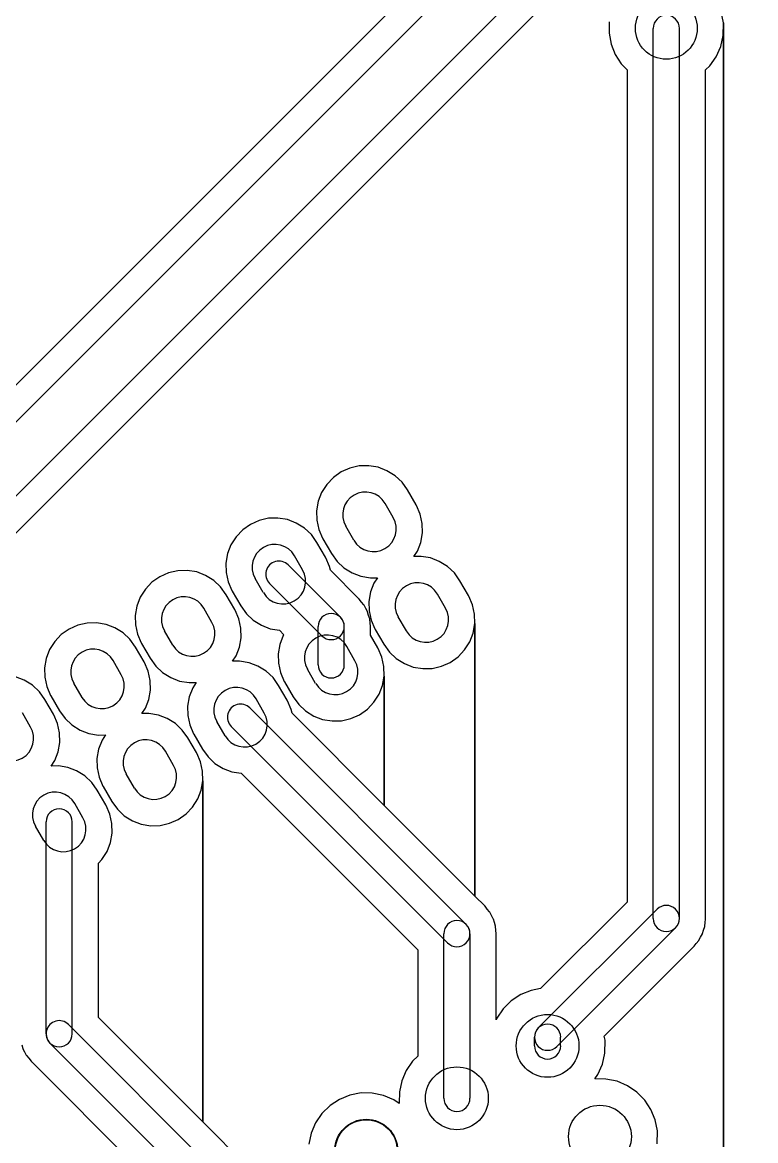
# Model space of a CAD drawing. Extents: x 10 to 213, y -213 to -15.
# Drawn here: x 158.37 to 176.16, y -159.31 to -132.19 of the extents above; entities that cross this region are included whole.
import ezdxf

# ---------------------------------------------------------------- set-up
doc = ezdxf.new("R2010")
doc.units = 0
doc.header["$MEASUREMENT"] = 0
doc.layers.add('BLACK', color=250, linetype='CONTINUOUS')

msp = doc.modelspace()

# ---------------------------------------------------------------- linework, layer by layer
at = {"layer": 'BLACK'}
for p, q in [((131.631, -168.461), (174.811, -125.281)), ((173.99, -125.204), (145.657, -153.537)), ((173.99, -125.204), (145.657, -153.537)), ((132.529, -169.359), (175.709, -126.179)), ((150.883, -151.903), (176.158, -126.628)), ((150.883, -151.903), (176.158, -126.628)), ((175.375, -132.198), (175.322, -131.932)), ((175.375, -132.198), (175.322, -131.932)), ((172.607, -132.179), (172.603, -132.45)), ((172.607, -132.179), (172.603, -132.45)), ((173.673, -153.924), (173.673, -132.334)), ((174.308, -153.924), (174.308, -132.334)), ((175.371, -132.508), (175.375, -132.198)), ((175.371, -132.508), (175.375, -132.198)), ((175.375, -212.675), (175.375, -132.198)), ((175.375, -132.198), (175.375, -212.675)), ((175.375, -212.675), (175.375, -132.198)), ((175.375, -132.198), (175.375, -212.675)), ((172.603, -132.45), (172.652, -132.718)), ((172.603, -132.45), (172.652, -132.718)), ((175.311, -132.773), (175.371, -132.508)), ((175.311, -132.773), (175.371, -132.508)), ((172.652, -132.718), (172.752, -132.97)), ((172.652, -132.718), (172.752, -132.97)), ((175.2, -133.021), (175.311, -132.773)), ((175.2, -133.021), (175.311, -132.773)), ((172.752, -132.97), (172.899, -133.198)), ((172.752, -132.97), (172.899, -133.198)), ((175.044, -133.243), (175.2, -133.021)), ((175.044, -133.243), (175.2, -133.021)), ((172.899, -133.198), (173.038, -133.342)), ((172.899, -133.198), (173.038, -133.342)), ((173.038, -133.342), (173.038, -153.529)), ((173.038, -133.342), (173.038, -153.529)), ((174.943, -133.34), (175.044, -133.243)), ((174.943, -133.34), (175.044, -133.243)), ((174.943, -153.924), (174.943, -133.34)), ((174.943, -153.924), (174.943, -133.34)), ((166.769, -142.942), (166.537, -142.948)), ((166.769, -142.942), (166.537, -142.948)), ((166.997, -142.98), (166.769, -142.942)), ((166.997, -142.98), (166.769, -142.942)), ((166.101, -143.094), (165.912, -143.227)), ((166.101, -143.094), (165.912, -143.227)), ((166.312, -143), (166.101, -143.094)), ((166.312, -143), (166.101, -143.094)), ((166.537, -142.948), (166.312, -143)), ((166.537, -142.948), (166.312, -143)), ((167.213, -143.063), (166.997, -142.98)), ((167.213, -143.063), (166.997, -142.98)), ((167.409, -143.185), (167.213, -143.063)), ((167.409, -143.185), (167.213, -143.063)), ((167.578, -143.343), (167.409, -143.185)), ((167.578, -143.343), (167.409, -143.185)), ((165.752, -143.394), (165.628, -143.59)), ((165.752, -143.394), (165.628, -143.59)), ((165.912, -143.227), (165.752, -143.394)), ((165.912, -143.227), (165.752, -143.394)), ((167.712, -143.531), (167.578, -143.343)), ((167.712, -143.531), (167.578, -143.343)), ((165.628, -143.59), (165.545, -143.805)), ((165.628, -143.59), (165.545, -143.805)), ((167.919, -143.889), (167.712, -143.531)), ((167.919, -143.889), (167.712, -143.531)), ((165.545, -143.805), (165.504, -144.033)), ((165.545, -143.805), (165.504, -144.033)), ((167.366, -144.201), (167.166, -143.855)), ((167.927, -143.904), (167.919, -143.889)), ((167.927, -143.904), (167.919, -143.889)), ((168.02, -144.116), (167.927, -143.904)), ((168.02, -144.116), (167.927, -143.904)), ((164.112, -144.27), (163.901, -144.364)), ((164.112, -144.27), (163.901, -144.364)), ((164.338, -144.218), (164.112, -144.27)), ((164.338, -144.218), (164.112, -144.27)), ((164.569, -144.212), (164.338, -144.218)), ((164.569, -144.212), (164.338, -144.218)), ((164.797, -144.25), (164.569, -144.212)), ((164.797, -144.25), (164.569, -144.212)), ((165.013, -144.333), (164.797, -144.25)), ((165.013, -144.333), (164.797, -144.25)), ((165.504, -144.033), (165.509, -144.264)), ((165.504, -144.033), (165.509, -144.264)), ((165.509, -144.264), (165.559, -144.49)), ((165.509, -144.264), (165.559, -144.49)), ((168.069, -144.342), (168.02, -144.116)), ((168.069, -144.342), (168.02, -144.116)), ((163.712, -144.497), (163.552, -144.664)), ((163.712, -144.497), (163.552, -144.664)), ((163.901, -144.364), (163.712, -144.497)), ((163.901, -144.364), (163.712, -144.497)), ((165.209, -144.455), (165.013, -144.333)), ((165.209, -144.455), (165.013, -144.333)), ((165.378, -144.613), (165.209, -144.455)), ((165.378, -144.613), (165.209, -144.455)), ((165.559, -144.49), (165.651, -144.702)), ((165.559, -144.49), (165.651, -144.702)), ((166.413, -144.751), (166.213, -144.405)), ((168.074, -144.573), (168.069, -144.342)), ((168.074, -144.573), (168.069, -144.342)), ((163.552, -144.664), (163.428, -144.86)), ((163.552, -144.664), (163.428, -144.86)), ((165.512, -144.801), (165.378, -144.613)), ((165.512, -144.801), (165.378, -144.613)), ((165.719, -145.159), (165.512, -144.801)), ((165.719, -145.159), (165.512, -144.801)), ((165.651, -144.702), (165.66, -144.716)), ((165.651, -144.702), (165.66, -144.716)), ((165.66, -144.716), (165.866, -145.074)), ((165.66, -144.716), (165.866, -145.074)), ((167.95, -145.016), (168.034, -144.801)), ((167.95, -145.016), (168.034, -144.801)), ((168.034, -144.801), (168.074, -144.573)), ((168.034, -144.801), (168.074, -144.573)), ((163.345, -145.075), (163.305, -145.303)), ((163.345, -145.075), (163.305, -145.303)), ((163.428, -144.86), (163.345, -145.075)), ((163.428, -144.86), (163.345, -145.075)), ((165.866, -145.074), (166.001, -145.262)), ((165.866, -145.074), (166.001, -145.262)), ((167.868, -145.146), (167.95, -145.016)), ((167.868, -145.146), (167.95, -145.016)), ((163.305, -145.303), (163.31, -145.534)), ((163.305, -145.303), (163.31, -145.534)), ((166.084, -146.618), (164.814, -145.348)), ((165.166, -145.471), (164.966, -145.125)), ((165.727, -145.174), (165.719, -145.159)), ((165.727, -145.174), (165.719, -145.159)), ((165.82, -145.386), (165.727, -145.174)), ((165.82, -145.386), (165.727, -145.174)), ((166.001, -145.262), (166.17, -145.421)), ((166.001, -145.262), (166.17, -145.421)), ((168.039, -145.142), (167.868, -145.146)), ((168.039, -145.142), (167.868, -145.146)), ((168.267, -145.18), (168.039, -145.142)), ((168.267, -145.18), (168.039, -145.142)), ((168.483, -145.262), (168.267, -145.18)), ((168.483, -145.262), (168.267, -145.18)), ((168.679, -145.385), (168.483, -145.262)), ((168.679, -145.385), (168.483, -145.262)), ((161.701, -145.634), (161.512, -145.767)), ((161.701, -145.634), (161.512, -145.767)), ((161.912, -145.54), (161.701, -145.634)), ((161.912, -145.54), (161.701, -145.634)), ((162.138, -145.488), (161.912, -145.54)), ((162.138, -145.488), (161.912, -145.54)), ((162.369, -145.482), (162.138, -145.488)), ((162.369, -145.482), (162.138, -145.488)), ((162.597, -145.52), (162.369, -145.482)), ((162.597, -145.52), (162.369, -145.482)), ((162.813, -145.603), (162.597, -145.52)), ((162.813, -145.603), (162.597, -145.52)), ((163.01, -145.725), (162.813, -145.603)), ((163.01, -145.725), (162.813, -145.603)), ((163.31, -145.534), (163.359, -145.76)), ((163.31, -145.534), (163.359, -145.76)), ((165.84, -145.476), (165.82, -145.386)), ((165.84, -145.476), (165.82, -145.386)), ((166.533, -146.169), (165.84, -145.476)), ((166.533, -146.169), (165.84, -145.476)), ((166.17, -145.421), (166.366, -145.543)), ((166.17, -145.421), (166.366, -145.543)), ((166.366, -145.543), (166.582, -145.625)), ((166.366, -145.543), (166.582, -145.625)), ((166.582, -145.625), (166.81, -145.664)), ((166.582, -145.625), (166.81, -145.664)), ((168.848, -145.543), (168.679, -145.385)), ((168.848, -145.543), (168.679, -145.385)), ((168.982, -145.731), (168.848, -145.543)), ((168.982, -145.731), (168.848, -145.543)), ((161.512, -145.767), (161.353, -145.934)), ((161.512, -145.767), (161.353, -145.934)), ((163.178, -145.883), (163.01, -145.725)), ((163.178, -145.883), (163.01, -145.725)), ((163.313, -146.071), (163.178, -145.883)), ((163.313, -146.071), (163.178, -145.883)), ((163.359, -145.76), (163.452, -145.972)), ((163.359, -145.76), (163.452, -145.972)), ((164.213, -146.021), (164.013, -145.675)), ((165.635, -147.067), (164.365, -145.797)), ((166.81, -145.664), (166.981, -145.659)), ((166.81, -145.664), (166.981, -145.659)), ((166.898, -145.789), (166.815, -146.005)), ((166.898, -145.789), (166.815, -146.005)), ((166.981, -145.659), (166.898, -145.789)), ((166.981, -145.659), (166.898, -145.789)), ((169.189, -146.089), (168.982, -145.731)), ((169.189, -146.089), (168.982, -145.731)), ((161.229, -146.13), (161.145, -146.345)), ((161.229, -146.13), (161.145, -146.345)), ((161.353, -145.934), (161.229, -146.13)), ((161.353, -145.934), (161.229, -146.13)), ((163.519, -146.429), (163.313, -146.071)), ((163.519, -146.429), (163.313, -146.071)), ((163.452, -145.972), (163.46, -145.986)), ((163.452, -145.972), (163.46, -145.986)), ((163.46, -145.986), (163.667, -146.344)), ((163.46, -145.986), (163.667, -146.344)), ((166.535, -146.172), (166.533, -146.169)), ((166.535, -146.172), (166.533, -146.169)), ((166.536, -146.172), (166.535, -146.172)), ((166.535, -146.172), (166.535, -146.172)), ((166.536, -146.172), (166.535, -146.172)), ((166.535, -146.172), (166.535, -146.172)), ((166.542, -146.179), (166.536, -146.172)), ((166.542, -146.179), (166.536, -146.172)), ((166.597, -146.248), (166.542, -146.179)), ((166.597, -146.248), (166.542, -146.179)), ((166.815, -146.005), (166.774, -146.233)), ((166.815, -146.005), (166.774, -146.233)), ((168.636, -146.401), (168.436, -146.054)), ((169.197, -146.104), (169.189, -146.089)), ((169.197, -146.104), (169.189, -146.089)), ((169.29, -146.315), (169.197, -146.104)), ((169.29, -146.315), (169.197, -146.104)), ((161.145, -146.345), (161.105, -146.573)), ((161.145, -146.345), (161.105, -146.573)), ((162.966, -146.741), (162.766, -146.395)), ((163.528, -146.444), (163.519, -146.429)), ((163.528, -146.444), (163.519, -146.429)), ((163.62, -146.656), (163.528, -146.444)), ((163.62, -146.656), (163.528, -146.444)), ((163.667, -146.344), (163.801, -146.532)), ((163.667, -146.344), (163.801, -146.532)), ((166.653, -146.316), (166.597, -146.248)), ((166.653, -146.316), (166.597, -146.248)), ((166.655, -146.32), (166.653, -146.316)), ((166.655, -146.32), (166.653, -146.316)), ((166.658, -146.324), (166.655, -146.32)), ((166.658, -146.324), (166.655, -146.32)), ((166.699, -146.402), (166.658, -146.324)), ((166.699, -146.402), (166.658, -146.324)), ((166.74, -146.48), (166.699, -146.402)), ((166.74, -146.48), (166.699, -146.402)), ((166.774, -146.233), (166.779, -146.464)), ((166.774, -146.233), (166.779, -146.464)), ((166.779, -146.464), (166.829, -146.69)), ((166.779, -146.464), (166.829, -146.69)), ((169.339, -146.541), (169.29, -146.315)), ((169.339, -146.541), (169.29, -146.315)), ((161.105, -146.573), (161.11, -146.804)), ((161.105, -146.573), (161.11, -146.804)), ((163.67, -146.882), (163.62, -146.656)), ((163.67, -146.882), (163.62, -146.656)), ((163.801, -146.532), (163.97, -146.691)), ((163.801, -146.532), (163.97, -146.691)), ((163.97, -146.691), (164.166, -146.813)), ((163.97, -146.691), (164.166, -146.813)), ((166.742, -146.485), (166.74, -146.48)), ((166.742, -146.485), (166.74, -146.48)), ((166.744, -146.489), (166.742, -146.485)), ((166.744, -146.489), (166.742, -146.485)), ((166.768, -146.574), (166.744, -146.489)), ((166.768, -146.574), (166.744, -146.489)), ((166.794, -146.658), (166.768, -146.574)), ((166.794, -146.658), (166.768, -146.574)), ((166.794, -146.663), (166.794, -146.658)), ((166.794, -146.663), (166.794, -146.658)), ((166.796, -146.668), (166.794, -146.663)), ((166.796, -146.668), (166.794, -146.663)), ((166.803, -146.755), (166.796, -146.668)), ((166.803, -146.755), (166.796, -146.668)), ((166.829, -146.69), (166.921, -146.902)), ((166.829, -146.69), (166.921, -146.902)), ((167.683, -146.951), (167.483, -146.604)), ((169.344, -146.773), (169.339, -146.541)), ((169.344, -146.773), (169.339, -146.541)), ((159.501, -146.904), (159.312, -147.037)), ((159.501, -146.904), (159.312, -147.037)), ((159.713, -146.81), (159.501, -146.904)), ((159.713, -146.81), (159.501, -146.904)), ((159.938, -146.758), (159.713, -146.81)), ((159.938, -146.758), (159.713, -146.81)), ((160.169, -146.752), (159.938, -146.758)), ((160.169, -146.752), (159.938, -146.758)), ((160.397, -146.79), (160.169, -146.752)), ((160.397, -146.79), (160.169, -146.752)), ((160.614, -146.873), (160.397, -146.79)), ((160.614, -146.873), (160.397, -146.79)), ((160.81, -146.995), (160.614, -146.873)), ((160.81, -146.995), (160.614, -146.873)), ((160.978, -147.153), (160.81, -146.995)), ((160.978, -147.153), (160.81, -146.995)), ((161.11, -146.804), (161.16, -147.03)), ((161.11, -146.804), (161.16, -147.03)), ((162.014, -147.291), (161.814, -146.945)), ((163.675, -147.113), (163.67, -146.882)), ((163.675, -147.113), (163.67, -146.882)), ((164.166, -146.813), (164.382, -146.895)), ((164.166, -146.813), (164.382, -146.895)), ((164.382, -146.895), (164.602, -146.933)), ((164.382, -146.895), (164.602, -146.933)), ((164.602, -146.933), (164.71, -147.041)), ((164.602, -146.933), (164.71, -147.041)), ((165.542, -147.773), (165.542, -146.843)), ((166.177, -147.773), (166.177, -146.843)), ((166.812, -146.843), (166.803, -146.755)), ((166.812, -146.843), (166.803, -146.755)), ((166.812, -147.052), (166.812, -146.843)), ((166.812, -147.052), (166.812, -146.843)), ((166.921, -146.902), (166.93, -146.916)), ((166.921, -146.902), (166.93, -146.916)), ((166.93, -146.916), (167.136, -147.274)), ((166.93, -146.916), (167.136, -147.274)), ((169.22, -147.216), (169.304, -147)), ((169.22, -147.216), (169.304, -147)), ((169.304, -147), (169.344, -146.773)), ((169.304, -147), (169.344, -146.773)), ((169.344, -153.38), (169.344, -146.773)), ((169.344, -146.773), (169.344, -153.38)), ((169.344, -153.38), (169.344, -146.773)), ((169.344, -146.773), (169.344, -153.38)), ((159.153, -147.204), (159.029, -147.4)), ((159.153, -147.204), (159.029, -147.4)), ((159.312, -147.037), (159.153, -147.204)), ((159.312, -147.037), (159.153, -147.204)), ((161.113, -147.341), (160.978, -147.153)), ((161.113, -147.341), (160.978, -147.153)), ((161.16, -147.03), (161.252, -147.242)), ((161.16, -147.03), (161.252, -147.242)), ((161.252, -147.242), (161.26, -147.256)), ((161.252, -147.242), (161.26, -147.256)), ((161.26, -147.256), (161.467, -147.614)), ((161.26, -147.256), (161.467, -147.614)), ((163.635, -147.341), (163.675, -147.113)), ((163.635, -147.341), (163.675, -147.113)), ((164.615, -147.275), (164.575, -147.503)), ((164.615, -147.275), (164.575, -147.503)), ((164.698, -147.059), (164.615, -147.275)), ((164.698, -147.059), (164.615, -147.275)), ((164.71, -147.041), (164.698, -147.059)), ((164.71, -147.041), (164.698, -147.059)), ((166.989, -147.359), (166.812, -147.052)), ((166.989, -147.359), (166.812, -147.052)), ((167.136, -147.274), (167.271, -147.462)), ((167.136, -147.274), (167.271, -147.462)), ((169.096, -147.411), (169.22, -147.216)), ((169.096, -147.411), (169.22, -147.216)), ((159.029, -147.4), (158.945, -147.615)), ((159.029, -147.4), (158.945, -147.615)), ((161.32, -147.699), (161.113, -147.341)), ((161.32, -147.699), (161.113, -147.341)), ((163.551, -147.556), (163.635, -147.341)), ((163.551, -147.556), (163.635, -147.341)), ((164.575, -147.503), (164.58, -147.734)), ((164.575, -147.503), (164.58, -147.734)), ((166.436, -147.671), (166.236, -147.324)), ((166.997, -147.374), (166.989, -147.359)), ((166.997, -147.374), (166.989, -147.359)), ((167.09, -147.585), (166.997, -147.374)), ((167.09, -147.585), (166.997, -147.374)), ((167.271, -147.462), (167.44, -147.621)), ((167.271, -147.462), (167.44, -147.621)), ((168.937, -147.579), (169.096, -147.411)), ((168.937, -147.579), (169.096, -147.411)), ((158.945, -147.615), (158.905, -147.843)), ((158.945, -147.615), (158.905, -147.843)), ((160.766, -148.011), (160.566, -147.665)), ((161.328, -147.714), (161.32, -147.699)), ((161.328, -147.714), (161.32, -147.699)), ((161.421, -147.926), (161.328, -147.714)), ((161.421, -147.926), (161.328, -147.714)), ((161.467, -147.614), (161.602, -147.802)), ((161.467, -147.614), (161.602, -147.802)), ((161.602, -147.802), (161.77, -147.961)), ((161.602, -147.802), (161.77, -147.961)), ((163.468, -147.686), (163.551, -147.556)), ((163.468, -147.686), (163.551, -147.556)), ((163.639, -147.682), (163.468, -147.686)), ((163.639, -147.682), (163.468, -147.686)), ((163.867, -147.72), (163.639, -147.682)), ((163.867, -147.72), (163.639, -147.682)), ((164.083, -147.802), (163.867, -147.72)), ((164.083, -147.802), (163.867, -147.72)), ((164.28, -147.925), (164.083, -147.802)), ((164.28, -147.925), (164.083, -147.802)), ((164.58, -147.734), (164.629, -147.96)), ((164.58, -147.734), (164.629, -147.96)), ((167.14, -147.811), (167.09, -147.585)), ((167.14, -147.811), (167.09, -147.585)), ((167.144, -148.043), (167.14, -147.811)), ((167.144, -148.043), (167.14, -147.811)), ((167.44, -147.621), (167.636, -147.743)), ((167.44, -147.621), (167.636, -147.743)), ((167.636, -147.743), (167.852, -147.825)), ((167.636, -147.743), (167.852, -147.825)), ((167.852, -147.825), (168.08, -147.864)), ((167.852, -147.825), (168.08, -147.864)), ((168.311, -147.857), (168.537, -147.806)), ((168.311, -147.857), (168.537, -147.806)), ((168.537, -147.806), (168.748, -147.712)), ((168.537, -147.806), (168.748, -147.712)), ((168.748, -147.712), (168.937, -147.579)), ((168.748, -147.712), (168.937, -147.579)), ((158.414, -148.143), (158.198, -148.06)), ((158.414, -148.143), (158.198, -148.06)), ((158.905, -147.843), (158.91, -148.074)), ((158.905, -147.843), (158.91, -148.074)), ((158.91, -148.074), (158.96, -148.3)), ((158.91, -148.074), (158.96, -148.3)), ((161.47, -148.152), (161.421, -147.926)), ((161.47, -148.152), (161.421, -147.926)), ((161.77, -147.961), (161.966, -148.083)), ((161.77, -147.961), (161.966, -148.083)), ((161.966, -148.083), (162.183, -148.165)), ((161.966, -148.083), (162.183, -148.165)), ((164.448, -148.083), (164.28, -147.925)), ((164.448, -148.083), (164.28, -147.925)), ((164.583, -148.271), (164.448, -148.083)), ((164.583, -148.271), (164.448, -148.083)), ((164.629, -147.96), (164.722, -148.172)), ((164.629, -147.96), (164.722, -148.172)), ((165.483, -148.221), (165.283, -147.874)), ((167.104, -148.27), (167.144, -148.043)), ((167.104, -148.27), (167.144, -148.043)), ((167.144, -151.18), (167.144, -148.043)), ((167.144, -148.043), (167.144, -151.18)), ((167.144, -151.18), (167.144, -148.043)), ((167.144, -148.043), (167.144, -151.18)), ((168.08, -147.864), (168.311, -147.857)), ((168.08, -147.864), (168.311, -147.857)), ((158.61, -148.265), (158.414, -148.143)), ((158.61, -148.265), (158.414, -148.143)), ((158.779, -148.423), (158.61, -148.265)), ((158.779, -148.423), (158.61, -148.265)), ((158.96, -148.3), (159.052, -148.512)), ((158.96, -148.3), (159.052, -148.512)), ((159.814, -148.561), (159.614, -148.215)), ((161.475, -148.383), (161.47, -148.152)), ((161.475, -148.383), (161.47, -148.152)), ((162.183, -148.165), (162.411, -148.204)), ((162.183, -148.165), (162.411, -148.204)), ((162.411, -148.204), (162.581, -148.199)), ((162.411, -148.204), (162.581, -148.199)), ((162.499, -148.329), (162.415, -148.545)), ((162.499, -148.329), (162.415, -148.545)), ((162.581, -148.199), (162.499, -148.329)), ((162.581, -148.199), (162.499, -148.329)), ((164.789, -148.629), (164.583, -148.271)), ((164.789, -148.629), (164.583, -148.271)), ((164.722, -148.172), (164.73, -148.186)), ((164.722, -148.172), (164.73, -148.186)), ((164.73, -148.186), (164.937, -148.544)), ((164.73, -148.186), (164.937, -148.544)), ((167.021, -148.486), (167.104, -148.27)), ((167.021, -148.486), (167.104, -148.27)), ((158.913, -148.611), (158.779, -148.423)), ((158.913, -148.611), (158.779, -148.423)), ((159.12, -148.969), (158.913, -148.611)), ((159.12, -148.969), (158.913, -148.611)), ((159.052, -148.512), (159.061, -148.526)), ((159.052, -148.512), (159.061, -148.526)), ((159.061, -148.526), (159.267, -148.884)), ((159.061, -148.526), (159.267, -148.884)), ((161.351, -148.826), (161.435, -148.611)), ((161.351, -148.826), (161.435, -148.611)), ((161.435, -148.611), (161.475, -148.383)), ((161.435, -148.611), (161.475, -148.383)), ((162.415, -148.545), (162.375, -148.773)), ((162.415, -148.545), (162.375, -148.773)), ((164.236, -148.941), (164.036, -148.594)), ((164.798, -148.644), (164.789, -148.629)), ((164.798, -148.644), (164.789, -148.629)), ((164.937, -148.544), (165.071, -148.732)), ((164.937, -148.544), (165.071, -148.732)), ((166.897, -148.681), (167.021, -148.486)), ((166.897, -148.681), (167.021, -148.486)), ((159.267, -148.884), (159.402, -149.072)), ((159.267, -148.884), (159.402, -149.072)), ((161.269, -148.956), (161.351, -148.826)), ((161.269, -148.956), (161.351, -148.826)), ((162.375, -148.773), (162.38, -149.004)), ((162.375, -148.773), (162.38, -149.004)), ((169.135, -154.068), (163.884, -148.818)), ((164.89, -148.855), (164.798, -148.644)), ((164.89, -148.855), (164.798, -148.644)), ((164.91, -148.946), (164.89, -148.855)), ((164.91, -148.946), (164.89, -148.855)), ((165.071, -148.732), (165.24, -148.891)), ((165.071, -148.732), (165.24, -148.891)), ((165.24, -148.891), (165.436, -149.013)), ((165.24, -148.891), (165.436, -149.013)), ((166.548, -148.982), (166.737, -148.849)), ((166.548, -148.982), (166.737, -148.849)), ((166.737, -148.849), (166.897, -148.681)), ((166.737, -148.849), (166.897, -148.681)), ((158.567, -149.281), (158.367, -148.935)), ((159.128, -148.984), (159.12, -148.969)), ((159.128, -148.984), (159.12, -148.969)), ((159.221, -149.196), (159.128, -148.984)), ((159.221, -149.196), (159.128, -148.984)), ((159.402, -149.072), (159.57, -149.231)), ((159.402, -149.072), (159.57, -149.231)), ((161.439, -148.952), (161.269, -148.956)), ((161.439, -148.952), (161.269, -148.956)), ((161.667, -148.99), (161.439, -148.952)), ((161.667, -148.99), (161.439, -148.952)), ((161.884, -149.072), (161.667, -148.99)), ((161.884, -149.072), (161.667, -148.99)), ((162.08, -149.195), (161.884, -149.072)), ((162.08, -149.195), (161.884, -149.072)), ((162.38, -149.004), (162.43, -149.23)), ((162.38, -149.004), (162.43, -149.23)), ((163.284, -149.491), (163.084, -149.144)), ((167.144, -151.18), (164.91, -148.946)), ((167.144, -151.18), (164.91, -148.946)), ((165.436, -149.013), (165.652, -149.095)), ((165.436, -149.013), (165.652, -149.095)), ((165.652, -149.095), (165.88, -149.134)), ((165.652, -149.095), (165.88, -149.134)), ((165.88, -149.134), (166.111, -149.127)), ((165.88, -149.134), (166.111, -149.127)), ((166.111, -149.127), (166.337, -149.076)), ((166.111, -149.127), (166.337, -149.076)), ((166.337, -149.076), (166.548, -148.982)), ((166.337, -149.076), (166.548, -148.982)), ((159.27, -149.422), (159.221, -149.196)), ((159.27, -149.422), (159.221, -149.196)), ((159.275, -149.653), (159.27, -149.422)), ((159.275, -149.653), (159.27, -149.422)), ((159.57, -149.231), (159.767, -149.353)), ((159.57, -149.231), (159.767, -149.353)), ((159.767, -149.353), (159.983, -149.435)), ((159.767, -149.353), (159.983, -149.435)), ((159.983, -149.435), (160.211, -149.474)), ((159.983, -149.435), (160.211, -149.474)), ((162.248, -149.353), (162.08, -149.195)), ((162.248, -149.353), (162.08, -149.195)), ((162.383, -149.541), (162.248, -149.353)), ((162.383, -149.541), (162.248, -149.353)), ((162.43, -149.23), (162.522, -149.442)), ((162.43, -149.23), (162.522, -149.442)), ((162.522, -149.442), (162.53, -149.456)), ((162.522, -149.442), (162.53, -149.456)), ((168.685, -154.517), (163.435, -149.267)), ((159.235, -149.881), (159.275, -149.653)), ((159.235, -149.881), (159.275, -149.653)), ((160.211, -149.474), (160.382, -149.469)), ((160.211, -149.474), (160.382, -149.469)), ((160.299, -149.599), (160.215, -149.815)), ((160.299, -149.599), (160.215, -149.815)), ((160.382, -149.469), (160.299, -149.599)), ((160.382, -149.469), (160.299, -149.599)), ((162.59, -149.899), (162.383, -149.541)), ((162.59, -149.899), (162.383, -149.541)), ((162.53, -149.456), (162.737, -149.814)), ((162.53, -149.456), (162.737, -149.814)), ((159.152, -150.096), (159.235, -149.881)), ((159.152, -150.096), (159.235, -149.881)), ((160.215, -149.815), (160.175, -150.043)), ((160.215, -149.815), (160.175, -150.043)), ((162.036, -150.211), (161.836, -149.864)), ((162.598, -149.914), (162.59, -149.899)), ((162.598, -149.914), (162.59, -149.899)), ((162.691, -150.125), (162.598, -149.914)), ((162.691, -150.125), (162.598, -149.914)), ((162.737, -149.814), (162.872, -150.002)), ((162.737, -149.814), (162.872, -150.002)), ((159.069, -150.226), (159.152, -150.096)), ((159.069, -150.226), (159.152, -150.096)), ((159.24, -150.222), (159.069, -150.226)), ((159.24, -150.222), (159.069, -150.226)), ((159.468, -150.26), (159.24, -150.222)), ((159.468, -150.26), (159.24, -150.222)), ((159.684, -150.342), (159.468, -150.26)), ((159.684, -150.342), (159.468, -150.26)), ((160.175, -150.043), (160.18, -150.274)), ((160.175, -150.043), (160.18, -150.274)), ((162.74, -150.351), (162.691, -150.125)), ((162.74, -150.351), (162.691, -150.125)), ((162.872, -150.002), (163.04, -150.161)), ((162.872, -150.002), (163.04, -150.161)), ((163.04, -150.161), (163.236, -150.283)), ((163.04, -150.161), (163.236, -150.283)), ((159.88, -150.465), (159.684, -150.342)), ((159.88, -150.465), (159.684, -150.342)), ((160.049, -150.623), (159.88, -150.465)), ((160.049, -150.623), (159.88, -150.465)), ((160.18, -150.274), (160.23, -150.5)), ((160.18, -150.274), (160.23, -150.5)), ((160.23, -150.5), (160.322, -150.712)), ((160.23, -150.5), (160.322, -150.712)), ((161.084, -150.761), (160.884, -150.414)), ((162.745, -150.583), (162.74, -150.351)), ((162.745, -150.583), (162.74, -150.351)), ((163.236, -150.283), (163.453, -150.365)), ((163.236, -150.283), (163.453, -150.365)), ((163.453, -150.365), (163.673, -150.402)), ((163.453, -150.365), (163.673, -150.402)), ((163.673, -150.402), (167.958, -154.687)), ((163.673, -150.402), (167.958, -154.687)), ((160.183, -150.811), (160.049, -150.623)), ((160.183, -150.811), (160.049, -150.623)), ((160.322, -150.712), (160.331, -150.726)), ((160.322, -150.712), (160.331, -150.726)), ((160.331, -150.726), (160.537, -151.084)), ((160.331, -150.726), (160.537, -151.084)), ((162.705, -150.81), (162.745, -150.583)), ((162.705, -150.81), (162.745, -150.583)), ((162.745, -158.858), (162.745, -150.583)), ((162.745, -150.583), (162.745, -158.858)), ((162.745, -158.858), (162.745, -150.583)), ((162.745, -150.583), (162.745, -158.858)), ((160.39, -151.169), (160.183, -150.811)), ((160.39, -151.169), (160.183, -150.811)), ((162.497, -151.221), (162.621, -151.026)), ((162.497, -151.221), (162.621, -151.026)), ((162.621, -151.026), (162.705, -150.81)), ((162.621, -151.026), (162.705, -150.81)), ((159.837, -151.481), (159.637, -151.134)), ((160.398, -151.184), (160.39, -151.169)), ((160.398, -151.184), (160.39, -151.169)), ((160.491, -151.395), (160.398, -151.184)), ((160.491, -151.395), (160.398, -151.184)), ((160.537, -151.084), (160.672, -151.272)), ((160.537, -151.084), (160.672, -151.272)), ((160.672, -151.272), (160.84, -151.431)), ((160.672, -151.272), (160.84, -151.431)), ((162.338, -151.389), (162.497, -151.221)), ((162.338, -151.389), (162.497, -151.221)), ((169.344, -153.38), (167.144, -151.18)), ((169.344, -153.38), (167.144, -151.18)), ((158.943, -156.72), (158.943, -151.583)), ((159.578, -156.72), (159.578, -151.583)), ((160.54, -151.621), (160.491, -151.395)), ((160.54, -151.621), (160.491, -151.395)), ((160.545, -151.853), (160.54, -151.621)), ((160.545, -151.853), (160.54, -151.621)), ((160.84, -151.431), (161.037, -151.553)), ((160.84, -151.431), (161.037, -151.553)), ((161.037, -151.553), (161.253, -151.635)), ((161.037, -151.553), (161.253, -151.635)), ((161.712, -151.667), (161.938, -151.616)), ((161.712, -151.667), (161.938, -151.616)), ((161.938, -151.616), (162.149, -151.522)), ((161.938, -151.616), (162.149, -151.522)), ((162.149, -151.522), (162.338, -151.389)), ((162.149, -151.522), (162.338, -151.389)), ((158.884, -152.031), (158.684, -151.684)), ((160.505, -152.08), (160.545, -151.853)), ((160.505, -152.08), (160.545, -151.853)), ((161.253, -151.635), (161.481, -151.674)), ((161.253, -151.635), (161.481, -151.674)), ((161.481, -151.674), (161.712, -151.667)), ((161.481, -151.674), (161.712, -151.667)), ((160.422, -152.296), (160.505, -152.08)), ((160.422, -152.296), (160.505, -152.08)), ((160.298, -152.491), (160.422, -152.296)), ((160.298, -152.491), (160.422, -152.296)), ((160.213, -152.58), (160.298, -152.491)), ((160.213, -152.58), (160.298, -152.491)), ((160.213, -156.326), (160.213, -152.58)), ((160.213, -156.326), (160.213, -152.58)), ((169.584, -153.619), (169.344, -153.38)), ((169.584, -153.619), (169.344, -153.38)), ((169.586, -153.622), (169.584, -153.619)), ((169.586, -153.622), (169.584, -153.619)), ((169.593, -153.629), (169.586, -153.622)), ((169.586, -153.622), (169.586, -153.622)), ((169.586, -153.622), (169.586, -153.622)), ((169.593, -153.629), (169.586, -153.622)), ((169.586, -153.622), (169.586, -153.622)), ((169.586, -153.622), (169.586, -153.622)), ((169.648, -153.698), (169.593, -153.629)), ((169.648, -153.698), (169.593, -153.629)), ((169.703, -153.766), (169.648, -153.698)), ((169.703, -153.766), (169.648, -153.698)), ((169.706, -153.77), (169.703, -153.766)), ((169.706, -153.77), (169.703, -153.766)), ((169.709, -153.774), (169.706, -153.77)), ((169.709, -153.774), (169.706, -153.77)), ((169.749, -153.852), (169.709, -153.774)), ((169.749, -153.852), (169.709, -153.774)), ((173.765, -153.699), (170.885, -156.58)), ((173.038, -153.529), (170.942, -155.625)), ((173.038, -153.529), (170.942, -155.625)), ((169.791, -153.93), (169.749, -153.852)), ((169.791, -153.93), (169.749, -153.852)), ((169.792, -153.935), (169.791, -153.93)), ((169.792, -153.935), (169.791, -153.93)), ((169.794, -153.939), (169.792, -153.935)), ((169.794, -153.939), (169.792, -153.935)), ((169.819, -154.024), (169.794, -153.939)), ((169.819, -154.024), (169.794, -153.939)), ((169.844, -154.108), (169.819, -154.024)), ((169.844, -154.108), (169.819, -154.024)), ((174.924, -154.112), (174.933, -154.025)), ((174.924, -154.112), (174.933, -154.025)), ((174.933, -154.025), (174.942, -153.937)), ((174.933, -154.025), (174.942, -153.937)), ((174.942, -153.927), (174.943, -153.924)), ((174.942, -153.927), (174.943, -153.924)), ((174.942, -153.928), (174.942, -153.927)), ((174.942, -153.927), (174.942, -153.927)), ((174.942, -153.928), (174.942, -153.927)), ((174.942, -153.927), (174.942, -153.927)), ((174.942, -153.937), (174.942, -153.928)), ((174.942, -153.937), (174.942, -153.928)), ((168.593, -158.285), (168.593, -154.293)), ((169.228, -158.285), (169.228, -154.293)), ((169.845, -154.113), (169.844, -154.108)), ((169.845, -154.113), (169.844, -154.108)), ((169.846, -154.118), (169.845, -154.113)), ((169.846, -154.118), (169.845, -154.113)), ((169.854, -154.205), (169.846, -154.118)), ((169.854, -154.205), (169.846, -154.118)), ((169.863, -154.293), (169.854, -154.205)), ((169.863, -154.293), (169.854, -154.205)), ((169.863, -156.379), (169.863, -154.293)), ((169.863, -156.379), (169.863, -154.293)), ((174.215, -154.149), (171.334, -157.029)), ((174.823, -154.376), (174.865, -154.299)), ((174.823, -154.376), (174.865, -154.299)), ((174.865, -154.299), (174.867, -154.294)), ((174.865, -154.299), (174.867, -154.294)), ((174.867, -154.294), (174.869, -154.29)), ((174.867, -154.294), (174.869, -154.29)), ((174.869, -154.29), (174.895, -154.206)), ((174.869, -154.29), (174.895, -154.206)), ((174.895, -154.206), (174.922, -154.122)), ((174.895, -154.206), (174.922, -154.122)), ((174.922, -154.117), (174.924, -154.112)), ((174.922, -154.117), (174.924, -154.112)), ((174.922, -154.122), (174.922, -154.117)), ((174.922, -154.122), (174.922, -154.117)), ((172.486, -156.775), (174.664, -154.598)), ((172.486, -156.775), (174.664, -154.598)), ((174.664, -154.598), (174.719, -154.53)), ((174.664, -154.598), (174.719, -154.53)), ((174.719, -154.53), (174.776, -154.462)), ((174.719, -154.53), (174.776, -154.462)), ((174.776, -154.462), (174.778, -154.458)), ((174.776, -154.462), (174.778, -154.458)), ((174.778, -154.458), (174.782, -154.454)), ((174.778, -154.458), (174.782, -154.454)), ((174.782, -154.454), (174.823, -154.376)), ((174.782, -154.454), (174.823, -154.376)), ((167.958, -154.687), (167.958, -157.263)), ((167.958, -154.687), (167.958, -157.263)), ((170.713, -155.669), (170.459, -155.771)), ((170.713, -155.669), (170.459, -155.771)), ((170.942, -155.625), (170.713, -155.669)), ((170.942, -155.625), (170.713, -155.669)), ((170.23, -155.921), (170.034, -156.113)), ((170.23, -155.921), (170.034, -156.113)), ((170.459, -155.771), (170.23, -155.921)), ((170.459, -155.771), (170.23, -155.921)), ((170.034, -156.113), (169.88, -156.339)), ((170.034, -156.113), (169.88, -156.339)), ((164.519, -161.53), (159.485, -156.496)), ((162.745, -158.858), (160.213, -156.326)), ((162.745, -158.858), (160.213, -156.326)), ((169.88, -156.339), (169.863, -156.379)), ((169.88, -156.339), (169.863, -156.379)), ((172.507, -156.878), (172.486, -156.775)), ((172.507, -156.878), (172.486, -156.775)), ((158.352, -156.99), (158.376, -157.074)), ((158.352, -156.99), (158.376, -157.074)), ((164.07, -161.979), (159.036, -156.945)), ((170.792, -157.015), (170.792, -156.804)), ((171.427, -157.015), (171.427, -156.804)), ((172.502, -157.191), (172.507, -156.878)), ((172.502, -157.191), (172.507, -156.878)), ((158.376, -157.074), (158.378, -157.079)), ((158.376, -157.074), (158.378, -157.079)), ((158.378, -157.079), (158.38, -157.083)), ((158.378, -157.079), (158.38, -157.083)), ((158.38, -157.083), (158.421, -157.161)), ((158.38, -157.083), (158.421, -157.161)), ((158.421, -157.161), (158.462, -157.239)), ((158.421, -157.161), (158.462, -157.239)), ((158.462, -157.239), (158.465, -157.243)), ((158.462, -157.239), (158.465, -157.243)), ((158.465, -157.243), (158.467, -157.248)), ((158.465, -157.243), (158.467, -157.248)), ((158.467, -157.248), (158.523, -157.316)), ((158.467, -157.248), (158.523, -157.316)), ((158.523, -157.316), (158.578, -157.384)), ((158.523, -157.316), (158.578, -157.384)), ((167.958, -157.263), (167.835, -157.383)), ((167.958, -157.263), (167.835, -157.383)), ((172.442, -157.458), (172.502, -157.191)), ((172.442, -157.458), (172.502, -157.191)), ((158.578, -157.384), (158.584, -157.391)), ((158.578, -157.384), (158.584, -157.391)), ((158.584, -157.391), (158.585, -157.392)), ((158.584, -157.391), (158.585, -157.392)), ((158.585, -157.392), (158.585, -157.392)), ((158.585, -157.392), (158.587, -157.394)), ((158.585, -157.392), (158.585, -157.392)), ((158.585, -157.392), (158.587, -157.394)), ((158.587, -157.394), (163.621, -162.428)), ((158.587, -157.394), (163.621, -162.428)), ((167.835, -157.383), (167.68, -157.609)), ((167.835, -157.383), (167.68, -157.609)), ((172.33, -157.709), (172.442, -157.458)), ((172.33, -157.709), (172.442, -157.458)), ((167.572, -157.861), (167.515, -158.129)), ((167.572, -157.861), (167.515, -158.129)), ((167.68, -157.609), (167.572, -157.861)), ((167.68, -157.609), (167.572, -157.861)), ((172.254, -157.817), (172.33, -157.709)), ((172.254, -157.817), (172.33, -157.709)), ((172.526, -157.819), (172.254, -157.817)), ((172.526, -157.819), (172.254, -157.817)), ((172.795, -157.874), (172.526, -157.819)), ((172.795, -157.874), (172.526, -157.819)), ((167.515, -158.129), (167.511, -158.403)), ((167.515, -158.129), (167.511, -158.403)), ((173.047, -157.98), (172.795, -157.874)), ((173.047, -157.98), (172.795, -157.874)), ((173.274, -158.133), (173.047, -157.98)), ((173.274, -158.133), (173.047, -157.98)), ((166.06, -158.311), (165.831, -158.461)), ((166.06, -158.311), (165.831, -158.461)), ((166.314, -158.209), (166.06, -158.311)), ((166.314, -158.209), (166.06, -158.311)), ((166.583, -158.157), (166.314, -158.209)), ((166.583, -158.157), (166.314, -158.209)), ((166.857, -158.159), (166.583, -158.157)), ((166.857, -158.159), (166.583, -158.157)), ((167.125, -158.214), (166.857, -158.159)), ((167.125, -158.214), (166.857, -158.159)), ((167.378, -158.32), (167.125, -158.214)), ((167.378, -158.32), (167.125, -158.214)), ((167.513, -158.411), (167.378, -158.32)), ((167.513, -158.411), (167.378, -158.32)), ((167.511, -158.403), (167.513, -158.411)), ((167.511, -158.403), (167.513, -158.411)), ((173.468, -158.328), (173.274, -158.133)), ((173.468, -158.328), (173.274, -158.133)), ((173.619, -158.556), (173.468, -158.328)), ((173.619, -158.556), (173.468, -158.328)), ((165.635, -158.653), (165.48, -158.879)), ((165.635, -158.653), (165.48, -158.879)), ((165.831, -158.461), (165.635, -158.653)), ((165.831, -158.461), (165.635, -158.653)), ((173.724, -158.809), (173.619, -158.556)), ((173.724, -158.809), (173.619, -158.556)), ((164.689, -160.802), (162.745, -158.858)), ((164.689, -160.802), (162.745, -158.858)), ((165.48, -158.879), (165.372, -159.131)), ((165.48, -158.879), (165.372, -159.131)), ((173.777, -159.078), (173.724, -158.809)), ((173.777, -159.078), (173.724, -158.809)), ((165.372, -159.131), (165.315, -159.399)), ((165.372, -159.131), (165.315, -159.399)), ((173.772, -159.391), (173.777, -159.078)), ((173.772, -159.391), (173.777, -159.078))]:
    msp.add_line(p, q, dxfattribs=at)
for centre, radius in [((173.99, -132.334), 0.75), ((171.11, -157.015), 0.762), ((168.91, -158.285), 0.762), ((172.38, -159.215), 0.762), ((166.71, -159.555), 0.762), ((166.71, -159.555), 0.75)]:
    msp.add_circle(centre, radius, dxfattribs=at)
for centre, radius, start, end in [((173.99, -132.334), 0.3175, 360, 540), ((166.689, -144.13), 0.55, 390, 570), ((166.889, -144.476), 0.55, 210, 390), ((164.49, -145.4), 0.55, 390, 570), ((164.59, -145.573), 0.3175, 405, 585), ((164.69, -145.746), 0.55, 210, 390), ((167.959, -146.329), 0.55, 390, 570), ((162.29, -146.67), 0.55, 390, 570), ((168.159, -146.676), 0.55, 210, 390), ((165.86, -146.843), 0.3175, 360, 540), ((165.86, -146.843), 0.3175, 225, 405), ((162.49, -147.016), 0.55, 210, 390), ((165.76, -147.599), 0.55, 390, 570), ((160.09, -147.94), 0.55, 390, 570), ((165.96, -147.946), 0.55, 210, 390), ((165.86, -147.773), 0.3175, 180, 360), ((160.29, -148.286), 0.55, 210, 390), ((163.56, -148.869), 0.55, 390, 570), ((163.66, -149.043), 0.3175, 405, 585), ((163.76, -149.216), 0.55, 210, 390), ((158.09, -149.556), 0.55, 210, 390), ((161.36, -150.139), 0.55, 390, 570), ((161.56, -150.486), 0.55, 210, 390), ((159.16, -151.409), 0.55, 390, 570), ((159.26, -151.583), 0.3175, 360, 540), ((159.36, -151.756), 0.55, 210, 390), ((173.99, -153.924), 0.3175, -45, 135), ((168.91, -154.293), 0.3175, 360, 540), ((173.99, -153.924), 0.3175, 180, 360), ((168.91, -154.293), 0.3175, 225, 405), ((159.26, -156.72), 0.3175, 405, 585), ((171.11, -156.804), 0.3175, 360, 540), ((159.26, -156.72), 0.3175, 180, 360), ((171.11, -156.804), 0.3175, 135, 315), ((171.11, -157.015), 0.3175, 180, 360), ((168.91, -158.285), 0.3175, 180, 360)]:
    msp.add_arc(centre, radius, start, end, dxfattribs=at)

doc.saveas('drawing.dxf')
